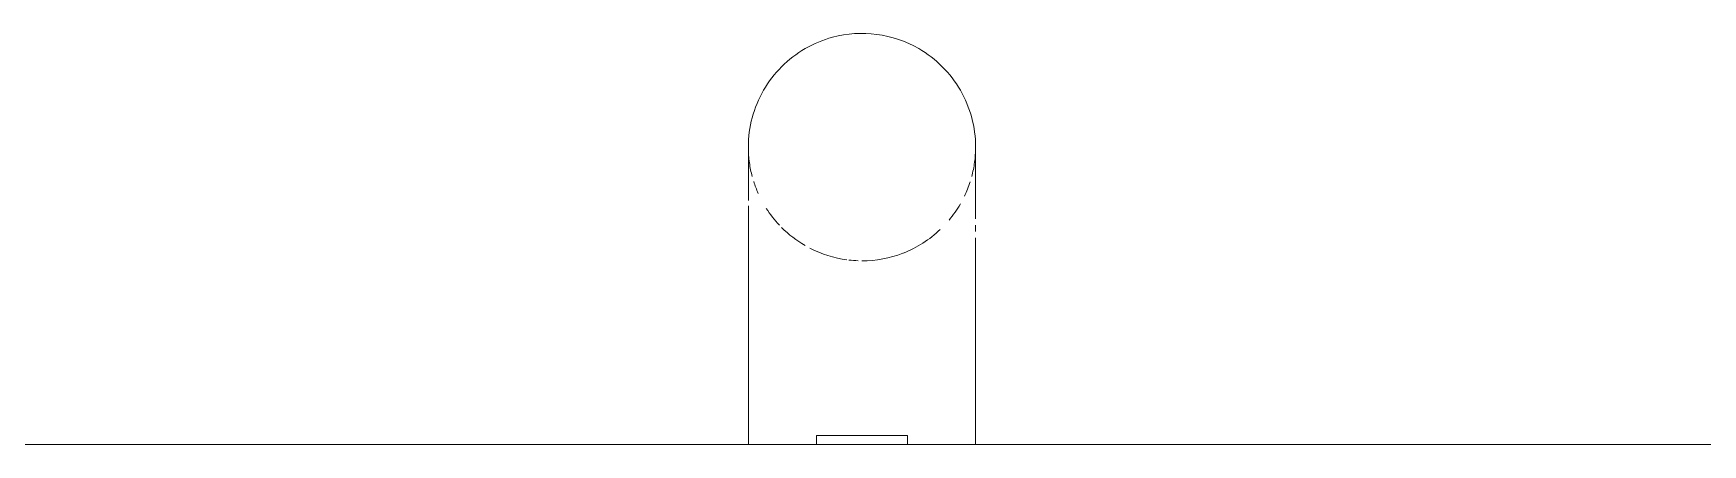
# Model space of a CAD drawing. Header units: millimetres. Extents: x -4000 to 187956, y -58990 to 162485.
# Drawn here: x 1536.7 to 1904, y 24699.7 to 24790.1 of the extents above; entities that cross this region are included whole.
import ezdxf

# ---------------------------------------------------------------- set-up
doc = ezdxf.new("R2010")
doc.units = ezdxf.units.MM
doc.layers.add('A-WALL', color=113, linetype='Continuous', lineweight=13)
doc.layers.add('P-SANR-FIXT', color=6, linetype='Continuous', lineweight=9)

# ---------------------------------------------------------------- blocks, each defined once
blk = doc.blocks.new('C307 - C307-V812-0_000')
at = {"layer": 'P-SANR-FIXT', "color": 252}
for p, q in [((-25, -1), (-25, -23.85)), ((-10, -1), (-10, -2.97)), ((-10, -2.97), (10, -2.97)), ((-10, -2.97), (-7.07, -2.97)), ((7.07, -2.97), (10, -2.97)), ((10, -2.97), (10, -1)), ((25, -23.85), (25, -1)), ((-25, -47.88), (-25, -49.26))]:
    blk.add_line(p, q, dxfattribs=at)
at = {"layer": 'P-SANR-FIXT', "color": 253}
blk.add_line((-7.07, -2.97), (7.07, -2.97), dxfattribs=at)
at = {"layer": 'P-SANR-FIXT', "color": 252, "flags": 128}
for points in [[(-25, -23.85), (-25, -25.56), (-25, -27.25), (-25, -28.95)], [(25, -53.5), (25, -52.25), (25, -50.96), (25, -49.63), (25, -48.25), (25, -46.84), (25, -45.39), (25, -43.91), (25, -42.39), (25, -40.84), (25, -39.27), (25, -37.67), (25, -36.05), (25, -34.41), (25, -32.76), (25, -31.09), (25, -29.4), (25, -27.71), (25, -26.01), (25, -24.31), (25, -23.85)], [(-25, -28.95), (-25, -30.63), (-25, -32.31), (-25, -33.97), (-25, -35.61), (-25, -37.24), (-25, -38.84), (-25, -40.42), (-25, -41.98)], [(-25, -41.98), (-25, -43.5), (-25, -44.99), (-25, -46.45)], [(-25, -50.61), (-25, -51.91), (-25, -53.16), (-25, -54.37), (-25, -55.53)], [(25, -56.94), (25, -55.84), (25, -54.69)], [(-25, -55.53), (-25, -56.65), (-25, -57.7), (-25, -58.71), (-25, -59.65), (-25, -60.54), (-25, -61.38), (-25, -62.15)], [(25, -62.35), (25, -61.59), (25, -60.78), (25, -59.9), (25, -58.97), (25, -57.98), (25, -56.94)], [(-25, -62.15), (-25, -62.86), (-25, -63.51), (-25, -64.09), (-25, -64.61), (-25, -65.07), (-25, -65.46), (-25, -65.78), (-25, -66.04)], [(25, -66.4), (25, -66.36), (25, -66.26), (25, -66.09), (25, -65.86), (25, -65.55), (25, -65.18), (25, -64.74), (25, -64.24), (25, -63.67), (25, -63.04), (25, -62.35)], [(-25, -66.04), (-25, -66.22), (-25, -66.34), (-25, -66.4), (-25, -66.4)]]:
    blk.add_lwpolyline(points, dxfattribs=at)
at = {"layer": 'P-SANR-FIXT', "color": 253}
for start, end in [(111.3043, 133.6082), (90, 111.0229), (83.4448, 88.1638), (62.7602, 82.4063), (45, 60), (140.0158, 150), (32.6048, 43.422), (154.4494, 162.2637), (17.6531, 24.0002), (165, 172.3052), (7.9975, 15), (330, 345), (210, 225), (300, 315), (240, 285)]:
    blk.add_arc((0, -66.4), 25, start, end, dxfattribs=at)
at = {"layer": 'P-SANR-FIXT', "color": 252}
for start, end in [(172.3052, 180), (0, 7.9975), (180, 210), (345, 0), (315, 330), (225, 240), (285, 300)]:
    blk.add_arc((0, -66.4), 25, start, end, dxfattribs=at)
blk = doc.blocks.new('CMF2_NHAXUONG_A_rvt-1-0_000')
at = {"layer": 'A-WALL', "color": 90, "lineweight": 15}
blk.add_line((2119.79, 24699.75), (1324.79, 24699.75), dxfattribs=at)
at = {"layer": 'A-WALL', "color": 35, "lineweight": 15}
for p, q in [((1324.79, 24699.75), (1694.08, 24699.75)), ((1744.05, 24699.75), (2119.79, 24699.75))]:
    blk.add_line(p, q, dxfattribs=at)
at = {"layer": 'A-WALL', "color": 53, "lineweight": 15}
for p, q in [((1695, 24699.75), (1697.39, 24699.75)), ((1697.56, 24699.75), (1701.37, 24699.75)), ((1701.58, 24699.75), (1706.55, 24699.75)), ((1706.8, 24699.75), (1711.97, 24699.75)), ((1726.12, 24699.75), (1731.55, 24699.75)), ((1731.76, 24699.75), (1736.72, 24699.75)), ((1736.89, 24699.75), (1743.09, 24699.75))]:
    blk.add_line(p, q, dxfattribs=at)
at = {"layer": 'A-WALL', "color": 31, "lineweight": 15}
for p, q in [((1714.05, 24699.75), (1715.64, 24699.75)), ((1716.46, 24699.75), (1718.17, 24699.75)), ((1719.32, 24699.75), (1720.76, 24699.75)), ((1721.63, 24699.75), (1723.23, 24699.75)), ((1724.05, 24699.75), (1725.42, 24699.75))]:
    blk.add_line(p, q, dxfattribs=at)
at = {"layer": 'P-SANR-FIXT', "color": 250, "lineweight": 9, "rotation": 180}
blk.add_blockref('C307 - C307-V812-0_000', (1719.05, 24698.75), dxfattribs=at)

msp = doc.modelspace()

# ---------------------------------------------------------------- block references
at = {"lineweight": 5}
msp.add_blockref('CMF2_NHAXUONG_A_rvt-1-0_000', (0, 0), dxfattribs=at)

doc.saveas('drawing.dxf')
